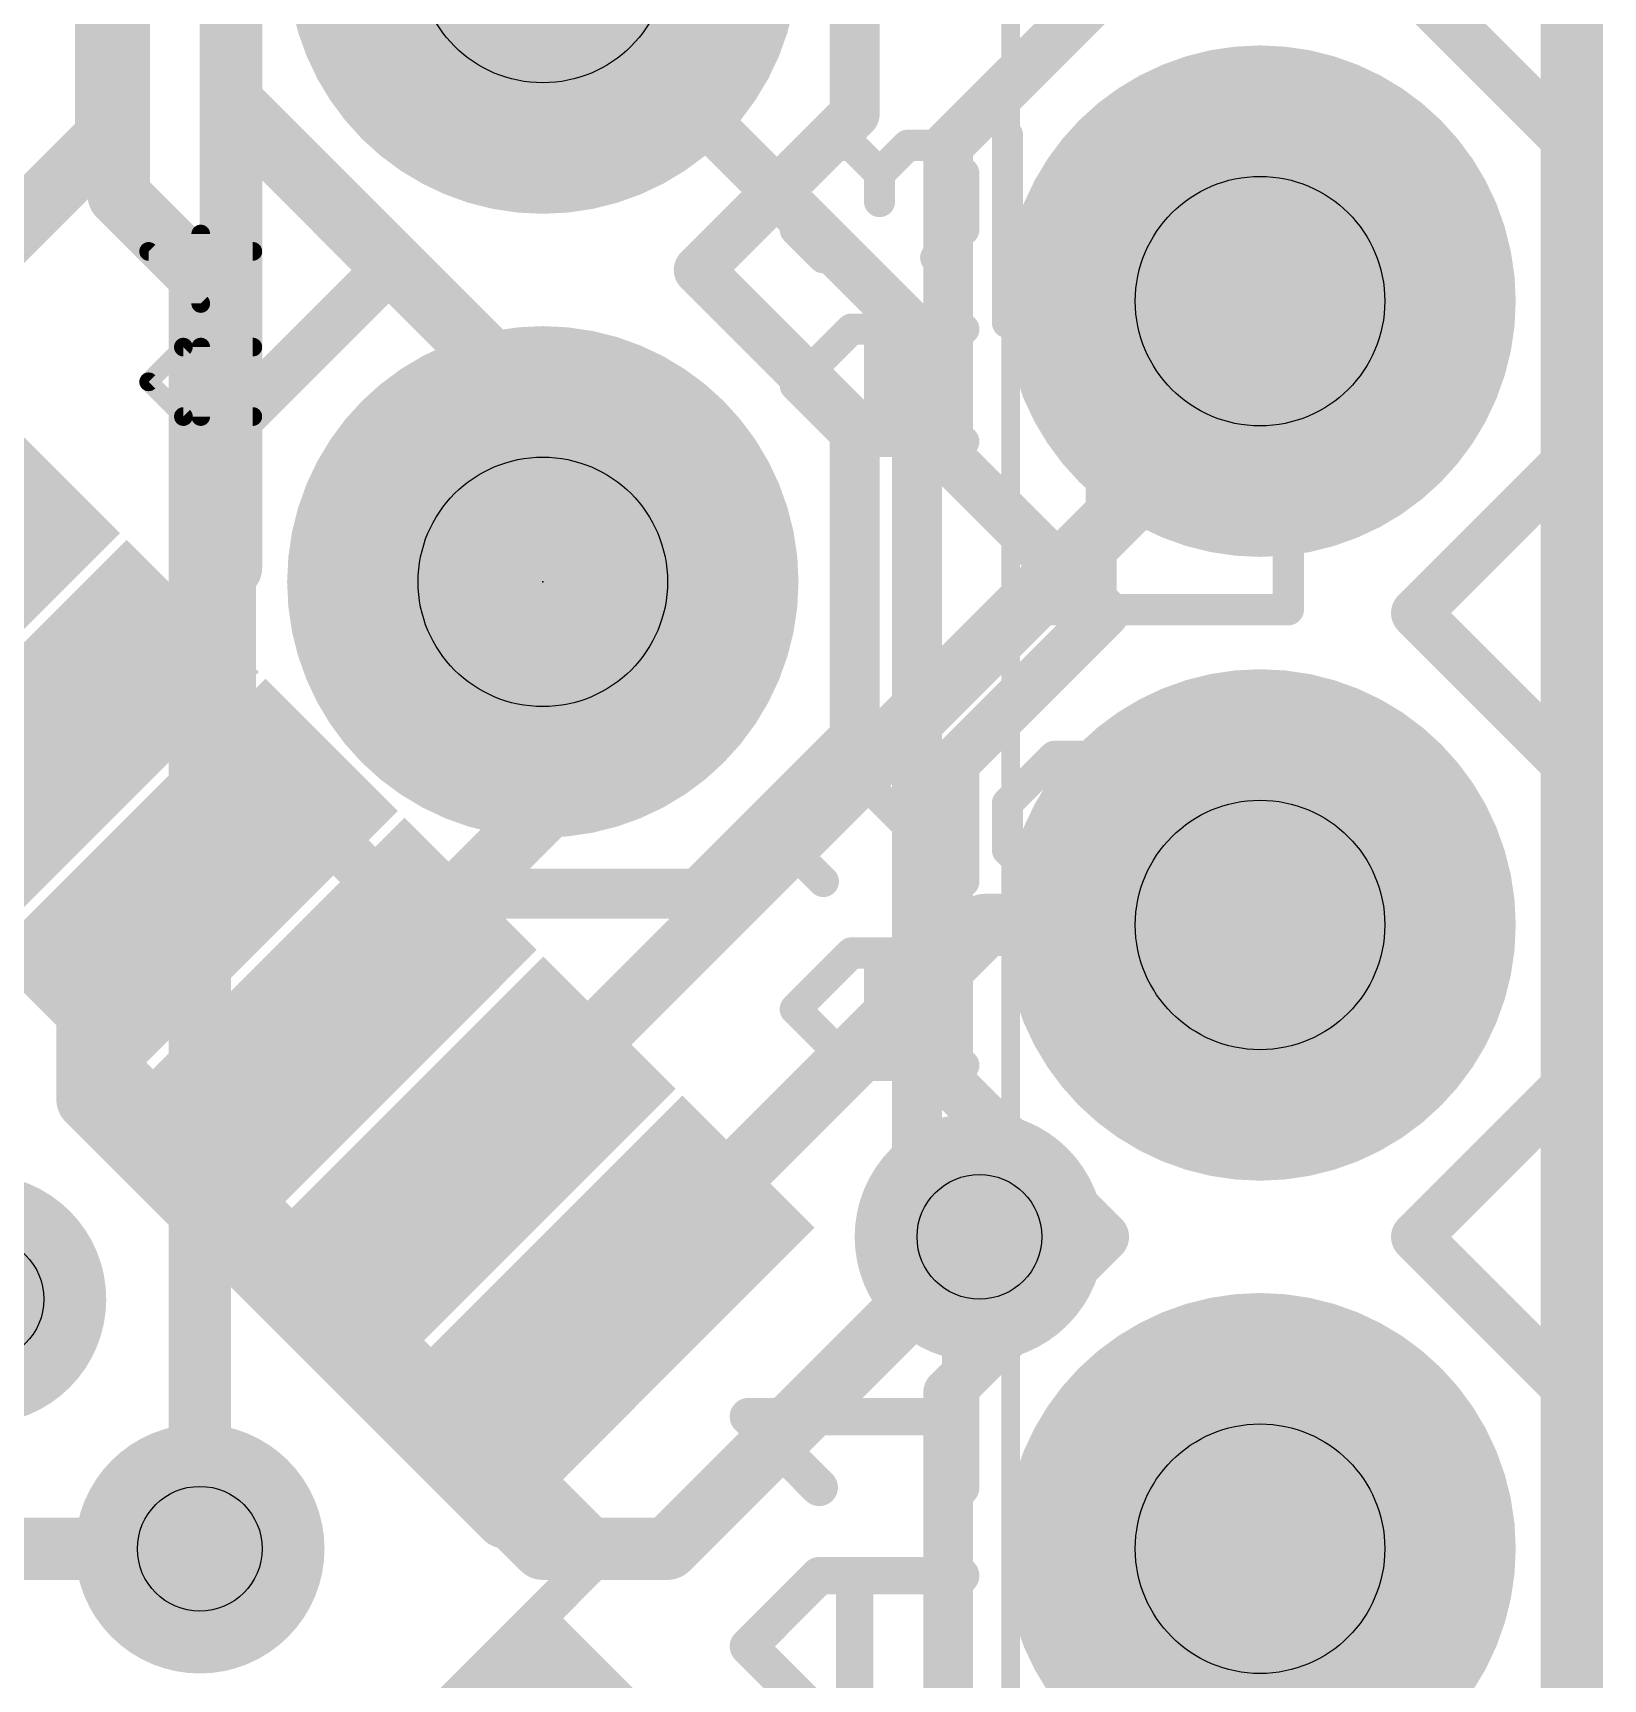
# Model space of a CAD drawing. Extents: x -32 to 75, y -15 to 35.
# Drawn here: x 11.51 to 17.91, y 13.44 to 20.14 of the extents above; entities that cross this region are included whole.
import ezdxf

# ---------------------------------------------------------------- set-up
doc = ezdxf.new("R2010")
doc.units = 0
for name, color, linetype in [('1', 12, 'CONTINUOUS'), ('16', 132, 'CONTINUOUS'), ('17', 110, 'CONTINUOUS'), ('18', 110, 'CONTINUOUS'), ('20', 53, 'CONTINUOUS'), ('21', 41, 'CONTINUOUS'), ('22', 40, 'CONTINUOUS'), ('24', 53, 'CONTINUOUS'), ('26', 253, 'CONTINUOUS'), ('29', 253, 'CONTINUOUS'), ('30', 253, 'CONTINUOUS'), ('31', 253, 'CONTINUOUS'), ('44', 253, 'CONTINUOUS'), ('51', 53, 'CONTINUOUS'), ('52', 253, 'CONTINUOUS')]:
    doc.layers.add(name, color=color, linetype=linetype)

# ---------------------------------------------------------------- blocks, each defined once
blk = doc.blocks.new('RECT')
blk.add_solid([(-0.5, -0.5), (0.5, -0.5), (-0.5, 0.5), (0.5, 0.5)])
blk = doc.blocks.new('ROUNDP')
at = {"const_width": 0.5}
blk.add_lwpolyline([(0, -0.25, 1), (0, 0.25, 1), (0, -0.25)], format="xyb", dxfattribs=at)
blk = doc.blocks.new('ROUNDV')
at = {"const_width": 0.5}
blk.add_lwpolyline([(0, -0.25, 1), (0, 0.25, 1), (0, -0.25)], format="xyb", dxfattribs=at)

msp = doc.modelspace()

# ---------------------------------------------------------------- linework, layer by layer
at = {"layer": '1'}
for points, const_width in [([(17.78, 33.02), (17.78, 0)], 0.254), ([(11.811, 19.7194), (11.811, 21.336)], 0.254), ([(12.319, 17.9647), (12.319, 21.082)], 0.254), ([(10.5111, 18.4195), (11.811, 19.7194)], 0.254), ([(16.51, 18.7616), (16.51, 19.05)], 0.254), ([(13.3395, 15.5911), (16.51, 18.7616)], 0.254), ([(11.6425, 17.2882), (12.319, 17.9647)], 0.254), ([(13.589, 16.9719), (13.589, 17.907)], 0.254), ([(10.922, 16.5677), (11.6425, 17.2882)], 0.254), ([(12.7739, 16.1568), (13.589, 16.9719)], 0.254), ([(12.2082, 16.7225), (11.7348, 16.2491)], 0.254), ([(13.9052, 15.0254), (15.3898, 16.51)], 0.254), ([(15.3898, 16.51), (16.51, 16.51)], 0.254), ([(11.7348, 16.2491), (11.7348, 15.7988)], 0.254), ([(11.7348, 15.7988), (13.4366, 14.097)], 0.254), ([(14.097, 13.97), (15.367, 15.24)], 0.254), ([(13.4366, 14.097), (13.462, 14.097)], 0.254), ([(13.462, 14.097), (13.589, 13.97)], 0.254), ([(12.192, 13.97), (11.049, 13.97)], 0.254), ([(13.589, 13.97), (14.097, 13.97)], 0.254), ([(15.4545, 12.9145), (16.51, 13.97)], 0.2032)]:
    msp.add_lwpolyline(points, dxfattribs=dict(at, const_width=const_width))
for points, const_width in [([(11.8559, 19.6745, 1), (11.7661, 19.7643)], 0.127), ([(11.7475, 19.7194, 1), (11.8745, 19.7194)], 0.127), ([(16.5735, 19.05, 1), (16.4465, 19.05)], 0.127), ([(16.5549, 18.7167, 1), (16.4651, 18.8065)], 0.127), ([(16.4465, 18.7616, 1), (16.5735, 18.7616)], 0.127), ([(12.3639, 17.9198, 1), (12.2741, 18.0096)], 0.127), ([(13.6525, 17.907, 1), (13.5255, 17.907)], 0.127), ([(12.2555, 17.9647, 1), (12.3825, 17.9647)], 0.127), ([(11.5976, 17.3331, 1), (11.6874, 17.2433)], 0.127), ([(11.6874, 17.2433, 1), (11.5976, 17.3331)], 0.127), ([(13.6339, 16.927, 1), (13.5441, 17.0168)], 0.127), ([(13.5255, 16.9719, 1), (13.6525, 16.9719)], 0.127), ([(12.2531, 16.6776, 1), (12.1633, 16.7674)], 0.127), ([(15.3898, 16.5735, 1), (15.3898, 16.4465)], 0.127), ([(15.4347, 16.4651, 1), (15.3449, 16.5549)], 0.127), ([(16.51, 16.4465, 1), (16.51, 16.5735)], 0.127), ([(11.7983, 16.2491, 1), (11.6713, 16.2491)], 0.127), ([(11.6899, 16.294, 1), (11.7797, 16.2042)], 0.127), ([(12.729, 16.2017, 1), (12.8188, 16.1119)], 0.127), ([(11.7797, 15.8437, 1), (11.6899, 15.7539)], 0.127), ([(11.6713, 15.7988, 1), (11.7983, 15.7988)], 0.127), ([(13.2946, 15.636, 1), (13.3844, 15.5462)], 0.127), ([(15.4119, 15.1951, 1), (15.3221, 15.2849)], 0.127), ([(13.8603, 15.0703, 1), (13.9501, 14.9805)], 0.127), ([(13.4366, 14.1605, 1), (13.4366, 14.0335)], 0.127), ([(13.5069, 14.1419, 1), (13.4171, 14.0521)], 0.127), ([(13.462, 14.0335, 1), (13.462, 14.1605)], 0.127), ([(13.3917, 14.0521, 1), (13.4815, 14.1419)], 0.127), ([(12.192, 13.9065, 1), (12.192, 14.0335)], 0.127), ([(13.589, 14.0335, 1), (13.589, 13.9065)], 0.127), ([(13.5441, 13.9251, 1), (13.6339, 14.0149)], 0.127), ([(14.0521, 14.0149, 1), (14.1419, 13.9251)], 0.127), ([(14.097, 13.9065, 1), (14.097, 14.0335)], 0.127), ([(16.5459, 13.9341, 1), (16.4741, 14.0059)], 0.1016)]:
    msp.add_lwpolyline(points, format="xyb", dxfattribs=dict(at, const_width=const_width))
at = {"layer": '16'}
for points, const_width in [([(17.78, 33.02), (17.78, 0)], 0.254), ([(11.8618, 19.4818), (11.8618, 22.1488)], 0.254), ([(12.319, 19.8628), (12.319, 21.8036)], 0.254), ([(15.113, 18.923), (13.589, 20.447)], 0.2032), ([(13.589, 18.5928), (12.319, 19.8628)], 0.254), ([(12.192, 19.1516), (11.8618, 19.4818)], 0.254), ([(12.192, 13.97), (12.192, 19.1516)], 0.254), ([(15.113, 15.494), (15.113, 18.923)], 0.2032), ([(13.589, 17.907), (13.589, 18.5928)], 0.254), ([(15.367, 15.24), (15.113, 15.494)], 0.2032)]:
    msp.add_lwpolyline(points, dxfattribs=dict(at, const_width=const_width))
for points, const_width in [([(12.3639, 19.9077, 1), (12.2741, 19.8179)], 0.127), ([(12.2555, 19.8628, 1), (12.3825, 19.8628)], 0.127), ([(11.9067, 19.5267, 1), (11.8169, 19.4369)], 0.127), ([(11.7983, 19.4818, 1), (11.9253, 19.4818)], 0.127), ([(12.2555, 19.1516, 1), (12.1285, 19.1516)], 0.127), ([(12.1471, 19.1067, 1), (12.2369, 19.1965)], 0.127), ([(15.1638, 18.923, 1), (15.0622, 18.923)], 0.1016), ([(15.0771, 18.8871, 1), (15.1489, 18.9589)], 0.1016), ([(13.6525, 18.5928, 1), (13.5255, 18.5928)], 0.127), ([(13.5441, 18.5479, 1), (13.6339, 18.6377)], 0.127), ([(13.5255, 17.907, 1), (13.6525, 17.907)], 0.127), ([(15.1489, 15.5299, 1), (15.0771, 15.4581)], 0.1016), ([(15.0622, 15.494, 1), (15.1638, 15.494)], 0.1016), ([(15.3311, 15.2041, 1), (15.4029, 15.2759)], 0.1016), ([(12.1285, 13.97, 1), (12.2555, 13.97)], 0.127)]:
    msp.add_lwpolyline(points, format="xyb", dxfattribs=dict(at, const_width=const_width))
at = {"layer": '20', "const_width": 0.2032}
msp.add_lwpolyline([(17.78, 0), (17.78, 33.02)], dxfattribs=at)
at = {"layer": '21'}
for points, const_width in [([(14.6171, 19.5701), (14.7315, 19.6845)], 0.127), ([(14.7315, 19.6845), (14.8459, 19.6845)], 0.127), ([(14.8459, 19.6845), (14.9603, 19.5701)], 0.127), ([(14.9603, 19.5701), (15.0747, 19.6845)], 0.127), ([(15.0747, 19.6845), (15.1891, 19.6845)], 0.127), ([(15.1891, 19.6845), (15.3035, 19.5701)], 0.127), ([(14.6171, 19.3413), (14.6171, 19.5701)], 0.127), ([(14.9603, 19.5701), (14.9603, 19.4557)], 0.127), ([(15.3035, 19.5701), (15.3035, 19.3413)], 0.127), ([(14.7315, 19.2269), (14.6171, 19.3413)], 0.127), ([(15.3035, 19.3413), (15.1891, 19.2269)], 0.127), ([(12.1958, 19.0405), (12.1958, 19.3233)], 0.0762), ([(12.4079, 19.2526), (11.9837, 19.2526)], 0.0762), ([(11.9837, 19.2526), (12.1958, 19.0405)], 0.0762), ([(14.6171, 18.7073), (14.8459, 18.9361)], 0.127), ([(14.8459, 18.9361), (15.3035, 18.9361)], 0.127), ([(14.9603, 18.4785), (14.9603, 18.9361)], 0.127), ([(11.9837, 18.7215), (12.1251, 18.8629)], 0.0762), ([(12.1251, 18.8629), (12.4079, 18.8629)], 0.0762), ([(12.1958, 18.5801), (12.1958, 18.8629)], 0.0762), ([(14.8459, 18.4785), (14.6171, 18.7073)], 0.127), ([(9.141, 18.6758), (13.8468, 13.97)], 0.1524), ([(12.1251, 18.5801), (11.9837, 18.7215)], 0.0762), ([(12.4079, 18.5801), (12.1251, 18.5801)], 0.0762), ([(15.3035, 18.4785), (14.8459, 18.4785)], 0.127), ([(14.7315, 17.1445), (14.6171, 17.0301)], 0.127), ([(14.8459, 17.1445), (14.7315, 17.1445)], 0.127), ([(15.3035, 16.6869), (14.8459, 17.1445)], 0.127), ([(15.3035, 17.1445), (15.3035, 16.6869)], 0.127), ([(14.6171, 17.0301), (14.6171, 16.8013)], 0.127), ([(14.6171, 16.8013), (14.7315, 16.6869)], 0.127), ([(14.6171, 16.1673), (14.8459, 16.3961)], 0.127), ([(14.8459, 16.3961), (15.3035, 16.3961)], 0.127), ([(14.9603, 15.9385), (14.9603, 16.3961)], 0.127), ([(14.8459, 15.9385), (14.6171, 16.1673)], 0.127), ([(15.3035, 15.9385), (14.8459, 15.9385)], 0.127), ([(15.2908, 14.2197), (15.2908, 14.7959)], 0.1524), ([(14.7146, 14.2197), (14.4265, 14.5078)], 0.1524), ([(14.4265, 14.5078), (15.2908, 14.5078)], 0.1524), ([(13.8468, 13.97), (8.89, 9.0132)], 0.1524), ([(14.4265, 13.5723), (14.7146, 13.8604)], 0.1524), ([(14.7146, 13.8604), (15.2908, 13.8604)], 0.1524), ([(14.8586, 13.2842), (14.8586, 13.8604)], 0.1524), ([(14.7146, 13.2842), (14.4265, 13.5723)], 0.1524)]:
    msp.add_lwpolyline(points, dxfattribs=dict(at, const_width=const_width))
for points, const_width in [([(14.7315, 19.7163, 1), (14.7315, 19.6528)], 0.0635), ([(14.754, 19.6621, 1), (14.7091, 19.707)], 0.0635), ([(14.8684, 19.707, 1), (14.8235, 19.6621)], 0.0635), ([(14.8459, 19.6528, 1), (14.8459, 19.7163)], 0.0635), ([(15.0747, 19.7163, 1), (15.0747, 19.6528)], 0.0635), ([(15.0972, 19.6621, 1), (15.0523, 19.707)], 0.0635), ([(15.2116, 19.707, 1), (15.1667, 19.6621)], 0.0635), ([(15.1891, 19.6528, 1), (15.1891, 19.7163)], 0.0635), ([(14.6489, 19.5701, 1), (14.5854, 19.5701)], 0.0635), ([(14.5947, 19.5926, 1), (14.6396, 19.5477)], 0.0635), ([(14.9921, 19.5701, 1), (14.9286, 19.5701)], 0.0635), ([(14.9379, 19.5926, 1), (14.9828, 19.5477)], 0.0635), ([(14.9379, 19.5477, 1), (14.9828, 19.5926)], 0.0635), ([(15.3353, 19.5701, 1), (15.2718, 19.5701)], 0.0635), ([(15.281, 19.5477, 1), (15.326, 19.5926)], 0.0635), ([(14.9286, 19.4557, 1), (14.9921, 19.4557)], 0.0635), ([(14.5854, 19.3413, 1), (14.6489, 19.3413)], 0.0635), ([(14.6396, 19.3638, 1), (14.5947, 19.3189)], 0.0635), ([(15.2718, 19.3413, 1), (15.3353, 19.3413)], 0.0635), ([(15.326, 19.3189, 1), (15.281, 19.3638)], 0.0635), ([(12.2149, 19.3233, 1), (12.1768, 19.3233)], 0.0381), ([(11.9837, 19.2716, 1), (11.9837, 19.2335)], 0.0381), ([(11.9972, 19.266, 1), (11.9703, 19.2391)], 0.0381), ([(12.4079, 19.2335, 1), (12.4079, 19.2716)], 0.0381), ([(14.7091, 19.2045, 1), (14.754, 19.2494)], 0.0635), ([(15.1667, 19.2494, 1), (15.2116, 19.2045)], 0.0635), ([(12.1768, 19.0405, 1), (12.2149, 19.0405)], 0.0381), ([(12.1823, 19.027, 1), (12.2093, 19.054)], 0.0381), ([(14.8459, 18.9678, 1), (14.8459, 18.9043)], 0.0635), ([(14.8684, 18.9136, 1), (14.8235, 18.9585)], 0.0635), ([(14.9921, 18.9361, 1), (14.9286, 18.9361)], 0.0635), ([(15.3035, 18.9043, 1), (15.3035, 18.9678)], 0.0635), ([(12.1251, 18.8819, 1), (12.1251, 18.8438)], 0.0381), ([(12.1386, 18.8494, 1), (12.1117, 18.8763)], 0.0381), ([(12.2149, 18.8629, 1), (12.1768, 18.8629)], 0.0381), ([(12.4079, 18.8438, 1), (12.4079, 18.8819)], 0.0381), ([(14.6396, 18.7297, 1), (14.5947, 18.6848)], 0.0635), ([(11.9972, 18.735, 1), (11.9703, 18.708)], 0.0381), ([(11.9703, 18.735, 1), (11.9972, 18.708)], 0.0381), ([(14.5947, 18.7297, 1), (14.6396, 18.6848)], 0.0635), ([(12.1251, 18.5992, 1), (12.1251, 18.5611)], 0.0381), ([(12.1117, 18.5666, 1), (12.1386, 18.5936)], 0.0381), ([(12.1768, 18.5801, 1), (12.2149, 18.5801)], 0.0381), ([(12.4079, 18.5611, 1), (12.4079, 18.5992)], 0.0381), ([(14.8459, 18.5102, 1), (14.8459, 18.4468)], 0.0635), ([(14.8235, 18.456, 1), (14.8684, 18.501)], 0.0635), ([(14.9286, 18.4785, 1), (14.9921, 18.4785)], 0.0635), ([(15.3035, 18.4468, 1), (15.3035, 18.5102)], 0.0635), ([(14.7315, 17.1763, 1), (14.7315, 17.1128)], 0.0635), ([(14.754, 17.1221, 1), (14.7091, 17.167)], 0.0635), ([(14.8684, 17.167, 1), (14.8235, 17.1221)], 0.0635), ([(14.8459, 17.1128, 1), (14.8459, 17.1763)], 0.0635), ([(15.3353, 17.1445, 1), (15.2718, 17.1445)], 0.0635), ([(14.6489, 17.0301, 1), (14.5854, 17.0301)], 0.0635), ([(14.5947, 17.0526, 1), (14.6396, 17.0077)], 0.0635), ([(14.5854, 16.8013, 1), (14.6489, 16.8013)], 0.0635), ([(14.6396, 16.8238, 1), (14.5947, 16.7789)], 0.0635), ([(14.7091, 16.6645, 1), (14.754, 16.7094)], 0.0635), ([(15.2718, 16.6869, 1), (15.3353, 16.6869)], 0.0635), ([(15.281, 16.6645, 1), (15.326, 16.7094)], 0.0635), ([(14.8459, 16.4278, 1), (14.8459, 16.3643)], 0.0635), ([(14.8684, 16.3736, 1), (14.8235, 16.4185)], 0.0635), ([(14.9921, 16.3961, 1), (14.9286, 16.3961)], 0.0635), ([(15.3035, 16.3643, 1), (15.3035, 16.4278)], 0.0635), ([(14.6396, 16.1897, 1), (14.5947, 16.1448)], 0.0635), ([(14.5947, 16.1897, 1), (14.6396, 16.1448)], 0.0635), ([(14.8459, 15.9703, 1), (14.8459, 15.9068)], 0.0635), ([(14.8235, 15.916, 1), (14.8684, 15.961)], 0.0635), ([(14.9286, 15.9385, 1), (14.9921, 15.9385)], 0.0635), ([(15.3035, 15.9068, 1), (15.3035, 15.9703)], 0.0635), ([(15.3289, 14.7959, 1), (15.2527, 14.7959)], 0.0762), ([(14.4534, 14.5348, 1), (14.3995, 14.4809)], 0.0762), ([(14.4265, 14.5459, 1), (14.4265, 14.4697)], 0.0762), ([(15.2908, 14.4697, 1), (15.2908, 14.5459)], 0.0762), ([(14.6876, 14.1928, 1), (14.7415, 14.2467)], 0.0762), ([(15.2527, 14.2197, 1), (15.3289, 14.2197)], 0.0762), ([(13.8738, 13.9431, 1), (13.8199, 13.9969)], 0.0762), ([(13.8199, 13.9431, 1), (13.8738, 13.9969)], 0.0762), ([(14.7146, 13.8985, 1), (14.7146, 13.8223)], 0.0762), ([(14.7415, 13.8335, 1), (14.6876, 13.8874)], 0.0762), ([(14.8967, 13.8604, 1), (14.8205, 13.8604)], 0.0762), ([(15.2908, 13.8223, 1), (15.2908, 13.8985)], 0.0762), ([(14.4534, 13.5993, 1), (14.3995, 13.5454)], 0.0762), ([(14.3995, 13.5993, 1), (14.4534, 13.5454)], 0.0762)]:
    msp.add_lwpolyline(points, format="xyb", dxfattribs=dict(at, const_width=const_width))
at = {"layer": '22', "const_width": 0.2032}
for points in [[(12.319, 21.082), (12.319, 19.812)], [(14.859, 19.812), (14.859, 21.082)], [(15.875, 20.32), (15.24, 19.685)], [(17.78, 19.685), (17.145, 20.32)], [(12.319, 19.812), (12.954, 19.177)], [(14.224, 19.177), (14.859, 19.812)], [(15.24, 19.685), (15.24, 18.415)], [(17.78, 18.415), (17.78, 19.685)], [(12.954, 19.177), (12.319, 18.542)], [(14.859, 18.542), (14.224, 19.177)], [(12.319, 18.542), (12.319, 17.272)], [(14.859, 17.272), (14.859, 18.542)], [(15.24, 18.415), (15.875, 17.78)], [(17.145, 17.78), (17.78, 18.415)], [(15.875, 17.78), (15.24, 17.145)], [(17.78, 17.145), (17.145, 17.78)], [(12.954, 16.637), (12.319, 17.272)], [(14.859, 17.272), (14.224, 16.637)], [(15.24, 17.145), (15.24, 15.875)], [(17.78, 15.875), (17.78, 17.145)], [(14.224, 16.637), (12.954, 16.637)], [(15.24, 15.875), (15.875, 15.24)], [(17.145, 15.24), (17.78, 15.875)], [(15.24, 14.605), (15.875, 15.24)], [(17.145, 15.24), (17.78, 14.605)], [(15.24, 14.605), (15.24, 13.335)], [(17.78, 13.335), (17.78, 14.605)]]:
    msp.add_lwpolyline(points, dxfattribs=at)
at = {"layer": '22', "const_width": 0.1016}
for points in [[(12.3549, 19.8479, 1), (12.2831, 19.7761)], [(14.8949, 19.7761, 1), (14.8231, 19.8479)], [(12.2682, 19.812, 1), (12.3698, 19.812)], [(14.8082, 19.812, 1), (14.9098, 19.812)], [(15.2908, 19.685, 1), (15.1892, 19.685)], [(17.8308, 19.685, 1), (17.7292, 19.685)], [(15.2041, 19.7209, 1), (15.2759, 19.6491)], [(17.7441, 19.6491, 1), (17.8159, 19.7209)], [(12.9899, 19.1411, 1), (12.9181, 19.2129)], [(12.9181, 19.1411, 1), (12.9899, 19.2129)], [(14.2599, 19.2129, 1), (14.1881, 19.1411)], [(14.1881, 19.2129, 1), (14.2599, 19.1411)], [(12.3698, 18.542, 1), (12.2682, 18.542)], [(14.9098, 18.542, 1), (14.8082, 18.542)], [(12.2831, 18.5779, 1), (12.3549, 18.5061)], [(14.8231, 18.5061, 1), (14.8949, 18.5779)], [(15.2759, 18.4509, 1), (15.2041, 18.3791)], [(17.8159, 18.3791, 1), (17.7441, 18.4509)], [(15.1892, 18.415, 1), (15.2908, 18.415)], [(17.7292, 18.415, 1), (17.8308, 18.415)], [(15.9109, 17.7441, 1), (15.8391, 17.8159)], [(15.8391, 17.7441, 1), (15.9109, 17.8159)], [(17.1809, 17.8159, 1), (17.1091, 17.7441)], [(17.1091, 17.8159, 1), (17.1809, 17.7441)], [(12.3549, 17.3079, 1), (12.2831, 17.2361)], [(14.8949, 17.2361, 1), (14.8231, 17.3079)], [(12.2682, 17.272, 1), (12.3698, 17.272)], [(14.8082, 17.272, 1), (14.9098, 17.272)], [(15.2908, 17.145, 1), (15.1892, 17.145)], [(15.2041, 17.1809, 1), (15.2759, 17.1091)], [(17.8308, 17.145, 1), (17.7292, 17.145)], [(17.7441, 17.1091, 1), (17.8159, 17.1809)], [(12.954, 16.6878, 1), (12.954, 16.5862)], [(12.9181, 16.6011, 1), (12.9899, 16.6729)], [(14.1881, 16.6729, 1), (14.2599, 16.6011)], [(14.224, 16.5862, 1), (14.224, 16.6878)], [(15.2759, 15.9109, 1), (15.2041, 15.8391)], [(17.8159, 15.8391, 1), (17.7441, 15.9109)], [(15.1892, 15.875, 1), (15.2908, 15.875)], [(17.7292, 15.875, 1), (17.8308, 15.875)], [(15.9109, 15.2041, 1), (15.8391, 15.2759)], [(15.8391, 15.2041, 1), (15.9109, 15.2759)], [(17.1809, 15.2759, 1), (17.1091, 15.2041)], [(17.1091, 15.2759, 1), (17.1809, 15.2041)], [(15.2908, 14.605, 1), (15.1892, 14.605)], [(15.2041, 14.6409, 1), (15.2759, 14.5691)], [(17.8308, 14.605, 1), (17.7292, 14.605)], [(17.7441, 14.5691, 1), (17.8159, 14.6409)]]:
    msp.add_lwpolyline(points, format="xyb", dxfattribs=at)
at = {"layer": '24'}
msp.add_point((13.589, 17.907), dxfattribs=at)
at = {"layer": '26', "const_width": 0.127}
for points in [[(15.4813, 19.7257), (15.4813, 18.9631)], [(15.4813, 18.9631), (16.244, 19.7257)], [(16.244, 19.7257), (16.4346, 19.7257)], [(16.4346, 19.7257), (16.6253, 19.5351)], [(16.6253, 19.5351), (16.6253, 19.1538)], [(16.6253, 19.1538), (16.4346, 18.9631)], [(16.0533, 18.5563), (15.8626, 18.3657)], [(16.4346, 18.5563), (16.0533, 18.5563)], [(16.6253, 18.3657), (16.4346, 18.5563)], [(15.8626, 18.3657), (15.8626, 17.7937)], [(16.6253, 17.7937), (16.6253, 18.3657)], [(15.4813, 17.7937), (16.6253, 17.7937)], [(16.6253, 17.0056), (16.6253, 17.387)], [(15.4813, 17.0056), (15.672, 17.1963)], [(15.672, 17.1963), (16.6253, 17.1963)], [(15.4813, 16.815), (15.4813, 17.0056)], [(15.672, 16.6243), (15.4813, 16.815)]]:
    msp.add_lwpolyline(points, dxfattribs=at)
at = {"layer": '26', "const_width": 0.0635}
for points in [[(15.5131, 19.7257, 1), (15.4496, 19.7257)], [(16.244, 19.7575, 1), (16.244, 19.694)], [(16.2664, 19.7033, 1), (16.2215, 19.7482)], [(16.4571, 19.7482, 1), (16.4122, 19.7033)], [(16.4346, 19.694, 1), (16.4346, 19.7575)], [(16.657, 19.5351, 1), (16.5935, 19.5351)], [(16.6028, 19.5126, 1), (16.6477, 19.5575)], [(16.5935, 19.1538, 1), (16.657, 19.1538)], [(16.6477, 19.1313, 1), (16.6028, 19.1762)], [(15.4588, 18.9855, 1), (15.5038, 18.9406)], [(15.4496, 18.9631, 1), (15.5131, 18.9631)], [(16.4122, 18.9855, 1), (16.4571, 18.9406)], [(16.0533, 18.5881, 1), (16.0533, 18.5246)], [(16.0757, 18.5339, 1), (16.0308, 18.5788)], [(16.4571, 18.5788, 1), (16.4122, 18.5339)], [(16.4346, 18.5246, 1), (16.4346, 18.5881)], [(15.8944, 18.3657, 1), (15.8309, 18.3657)], [(15.8402, 18.3881, 1), (15.8851, 18.3432)], [(16.657, 18.3657, 1), (16.5935, 18.3657)], [(16.6028, 18.3432, 1), (16.6477, 18.3881)], [(15.4813, 17.8254, 1), (15.4813, 17.7619)], [(16.6253, 17.7619, 1), (16.6253, 17.8254)], [(15.8309, 17.7937, 1), (15.8944, 17.7937)], [(16.5935, 17.7937, 1), (16.657, 17.7937)], [(16.657, 17.387, 1), (16.5935, 17.387)], [(15.672, 17.228, 1), (15.672, 17.1645)], [(15.6944, 17.1738, 1), (15.6495, 17.2187)], [(16.6253, 17.1645, 1), (16.6253, 17.228)], [(15.5131, 17.0056, 1), (15.4496, 17.0056)], [(15.4588, 17.0281, 1), (15.5038, 16.9832)], [(16.5935, 17.0056, 1), (16.657, 17.0056)], [(15.5038, 16.8374, 1), (15.4588, 16.7925)], [(15.4496, 16.815, 1), (15.5131, 16.815)], [(15.6495, 16.6018, 1), (15.6944, 16.6468)]]:
    msp.add_lwpolyline(points, format="xyb", dxfattribs=at)
at = {"layer": '44'}
for centre, radius in [((13.589, 20.447), 0.508), ((16.51, 19.05), 0.508), ((13.589, 17.907), 0.508), ((16.51, 16.51), 0.508), ((15.367, 15.24), 0.254), ((11.303, 14.986), 0.254), ((16.51, 13.97), 0.508), ((12.192, 13.97), 0.254)]:
    msp.add_circle(centre, radius, dxfattribs=at)
at = {"layer": '51', "const_width": 0.0762}
msp.add_lwpolyline([(15.494, 0.508), (15.494, 29.21)], dxfattribs=at)

# ---------------------------------------------------------------- block references
at = {"layer": '1', "rotation": 315}
for p, xscale, yscale in [((11.0768, 17.8539), 0.5588, 1.27), ((11.6425, 17.2882), 0.5588, 1.27), ((12.2082, 16.7225), 0.5588, 1.27), ((12.7739, 16.1568), 0.5588, 1.27), ((13.3395, 15.5911), 0.5588, 1.27), ((13.9052, 15.0254), 0.5588, 1.27), ((13.9052, 12.9146), 1.27, 0.5588)]:
    msp.add_blockref('RECT', p, dxfattribs=dict(at, xscale=xscale, yscale=yscale))
at = {"layer": '17', "xscale": 1.8796, "yscale": 1.8796}
for p in [(13.589, 20.447), (13.589, 20.447), (13.589, 17.907), (13.589, 17.907)]:
    msp.add_blockref('ROUNDP', p, dxfattribs=at)
at = {"layer": '17', "xscale": 1.8796, "yscale": 1.8796, "rotation": 180}
for p in [(16.51, 19.05), (16.51, 19.05), (16.51, 16.51), (16.51, 16.51), (16.51, 13.97), (16.51, 13.97)]:
    msp.add_blockref('ROUNDP', p, dxfattribs=at)
at = {"layer": '18', "xscale": 1.016, "yscale": 1.016}
for p in [(15.367, 15.24), (15.367, 15.24), (11.303, 14.986), (11.303, 14.986), (12.192, 13.97), (12.192, 13.97)]:
    msp.add_blockref('ROUNDV', p, dxfattribs=at)
at = {"layer": '29', "xscale": 2.0828, "yscale": 2.0828}
for p in [(13.589, 20.447), (13.589, 17.907)]:
    msp.add_blockref('ROUNDP', p, dxfattribs=at)
at = {"layer": '29'}
for name, p, xscale, yscale, rotation in [('ROUNDP', (16.51, 19.05), 2.0828, 2.0828, 180), ('RECT', (11.0768, 17.8539), 0.762, 1.4732, 315), ('RECT', (11.6425, 17.2882), 0.762, 1.4732, 315), ('RECT', (12.2082, 16.7225), 0.762, 1.4732, 315), ('ROUNDP', (16.51, 16.51), 2.0828, 2.0828, 180), ('RECT', (12.7739, 16.1568), 0.762, 1.4732, 315), ('RECT', (13.3395, 15.5911), 0.762, 1.4732, 315), ('RECT', (13.9052, 15.0254), 0.762, 1.4732, 315), ('ROUNDP', (16.51, 13.97), 2.0828, 2.0828, 180), ('RECT', (13.9052, 12.9146), 1.4732, 0.762, 315)]:
    msp.add_blockref(name, p, dxfattribs=dict(at, xscale=xscale, yscale=yscale, rotation=rotation))
at = {"layer": '30', "xscale": 2.0828, "yscale": 2.0828}
for p in [(13.589, 20.447), (13.589, 17.907)]:
    msp.add_blockref('ROUNDP', p, dxfattribs=at)
at = {"layer": '30', "xscale": 2.0828, "yscale": 2.0828, "rotation": 180}
for p in [(16.51, 19.05), (16.51, 16.51), (16.51, 13.97)]:
    msp.add_blockref('ROUNDP', p, dxfattribs=at)
at = {"layer": '31', "rotation": 315}
for p, xscale, yscale in [((11.0768, 17.8539), 0.5588, 1.27), ((11.6425, 17.2882), 0.5588, 1.27), ((12.2082, 16.7225), 0.5588, 1.27), ((12.7739, 16.1568), 0.5588, 1.27), ((13.3395, 15.5911), 0.5588, 1.27), ((13.9052, 15.0254), 0.5588, 1.27), ((13.9052, 12.9146), 1.27, 0.5588)]:
    msp.add_blockref('RECT', p, dxfattribs=dict(at, xscale=xscale, yscale=yscale))
at = {"layer": '51', "rotation": 315}
for p, xscale, yscale in [((11.4719, 17.1175), 0.4572, 0.9906), ((12.0375, 16.5519), 0.4572, 0.9906), ((12.6032, 15.9862), 0.4572, 0.9906), ((13.1689, 15.4205), 0.4572, 0.9906), ((13.7346, 14.8548), 0.4572, 0.9906), ((13.7346, 13.0852), 0.9906, 0.4572)]:
    msp.add_blockref('RECT', p, dxfattribs=dict(at, xscale=xscale, yscale=yscale))
at = {"layer": '52', "xscale": 0.508, "yscale": 0.508}
for p, rotation in [((16.51, 19.05), 270), ((13.589, 17.907), 90), ((16.51, 16.51), 270), ((16.51, 13.97), 270)]:
    msp.add_blockref('RECT', p, dxfattribs=dict(at, rotation=rotation))

doc.saveas('drawing.dxf')
